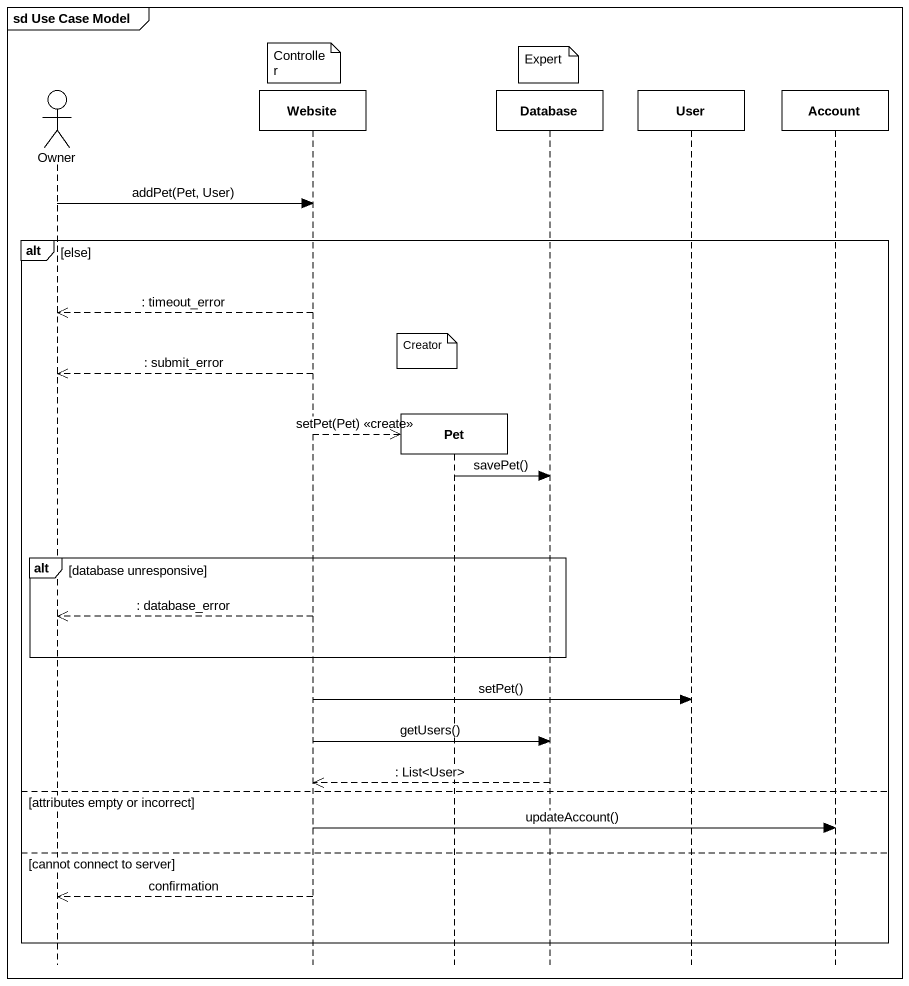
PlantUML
@startuml
mainframe sd Use Case Model
hide footbox
actor Owner
participant Website
participant Pet
participant "Database" as Database_
participant User
participant Account

note over Website : Controller
note over Database_ : Expert
Owner -> Website : addPet(Pet, User)
alt else
  Website -->> Owner : : timeout_error
  note over Pet : Creator
  Website -->> Owner : : submit_error
  Website -->> Pet ** : setPet(Pet) <<create>>
  Pet -> Database_ : savePet()
  alt database unresponsive
    Website -->> Owner : : database_error
  end
  Website -> User : setPet()
  Website -> Database_ : getUsers()
  Database_ -->> Website : : List<User>
else attributes empty or incorrect
  Website -> Account : updateAccount()
else cannot connect to server
  Website -->> Owner : confirmation
end
@enduml
